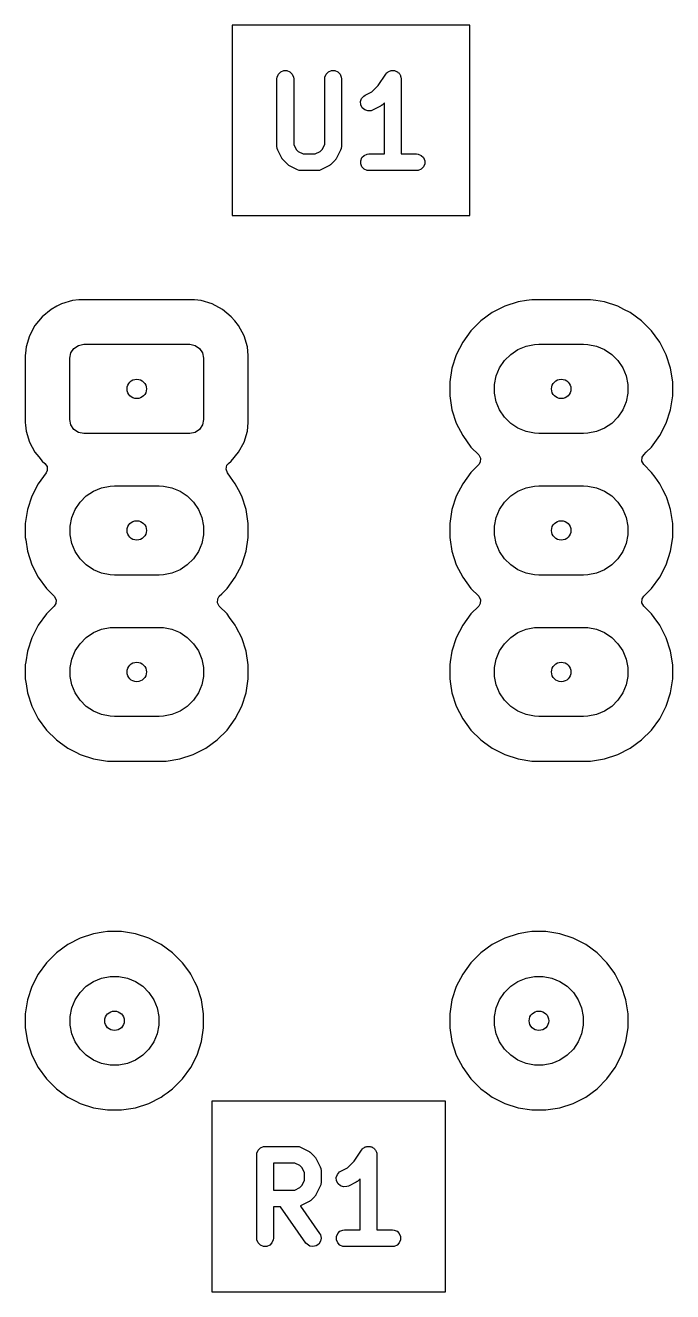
# Model space of a CAD drawing. Extents: x 20 to 124, y -124 to -20.
# Drawn here: x 44.99 to 56.62, y -104.2 to -81.47 of the extents above; entities that cross this region are included whole.
import ezdxf

# ---------------------------------------------------------------- set-up
doc = ezdxf.new("R2010")
doc.units = 0
doc.layers.add('BLACK', color=7, linetype='CONTINUOUS')
doc.layers.add('WHITE', color=7, linetype='CONTINUOUS')

msp = doc.modelspace()

# ---------------------------------------------------------------- linework, layer by layer
at = {"layer": 'BLACK', "linetype": 'CONTINUOUS'}
for p, q in [((52.974786, -81.472484), (48.704917, -81.472484)), ((48.704917, -81.472484), (48.704917, -84.888053)), ((52.974786, -84.888053), (52.974786, -81.472484)), ((49.512142, -82.430828), (49.515024, -82.401564)), ((49.512142, -83.645114), (49.512142, -82.430828)), ((49.515024, -82.401564), (49.537422, -82.347492)), ((49.537422, -82.347492), (49.578806, -82.306108)), ((49.578806, -82.306108), (49.632878, -82.28371)), ((49.632878, -82.28371), (49.691406, -82.28371)), ((49.691406, -82.28371), (49.745478, -82.306108)), ((49.745478, -82.306108), (49.786862, -82.347492)), ((49.786862, -82.347492), (49.80926, -82.401564)), ((49.80926, -82.401564), (49.812142, -82.430828)), ((49.812142, -82.430828), (49.812142, -83.609703)), ((50.369285, -82.430828), (50.372167, -82.401564)), ((50.369285, -83.609704), (50.369285, -82.430828)), ((50.372167, -82.401564), (50.394565, -82.347492)), ((50.394565, -82.347492), (50.435949, -82.306108)), ((50.435949, -82.306108), (50.490021, -82.28371)), ((50.490021, -82.28371), (50.548549, -82.28371)), ((50.548549, -82.28371), (50.602621, -82.306108)), ((50.602621, -82.306108), (50.644005, -82.347492)), ((50.644005, -82.347492), (50.666403, -82.401564)), ((50.666403, -82.401564), (50.669285, -82.430828)), ((50.669285, -82.430828), (50.669285, -83.645114)), ((51.331287, -82.549551), (51.465907, -82.347623)), ((51.465907, -82.347623), (51.465973, -82.347542)), ((51.465973, -82.347542), (51.465994, -82.347492)), ((51.465994, -82.347492), (51.466105, -82.34738)), ((51.466105, -82.34738), (51.484537, -82.324872)), ((51.484537, -82.324872), (51.496879, -82.316606)), ((51.496879, -82.316606), (51.507378, -82.306108)), ((51.507378, -82.306108), (51.520954, -82.300484)), ((51.520954, -82.300484), (51.533167, -82.292306)), ((51.533167, -82.292306), (51.547728, -82.289393)), ((51.547728, -82.289393), (51.56145, -82.28371)), ((51.56145, -82.28371), (51.576147, -82.28371)), ((51.576147, -82.28371), (51.590557, -82.280828)), ((51.590557, -82.280828), (51.605127, -82.28371)), ((51.605127, -82.28371), (51.619978, -82.28371)), ((51.619978, -82.28371), (51.633552, -82.289332)), ((51.633552, -82.289332), (51.647971, -82.292185)), ((51.647971, -82.292185), (51.660331, -82.300425)), ((51.660331, -82.300425), (51.67405, -82.306108)), ((51.67405, -82.306108), (51.684439, -82.316497)), ((51.684439, -82.316497), (51.69667, -82.324651)), ((51.69667, -82.324651), (51.704935, -82.336993)), ((51.704935, -82.336993), (51.715434, -82.347492)), ((51.715434, -82.347492), (51.721057, -82.361068)), ((51.721057, -82.361068), (51.729236, -82.373281)), ((51.729236, -82.373281), (51.732148, -82.387843)), ((51.732148, -82.387843), (51.737832, -82.401564)), ((51.737832, -82.401564), (51.740683, -82.430516)), ((51.740683, -82.430516), (51.740714, -82.43067)), ((51.740714, -82.43067), (51.740703, -82.430722)), ((51.740703, -82.430722), (51.740714, -82.430828)), ((51.740714, -82.430828), (51.740714, -83.780828)), ((51.095061, -82.725236), (51.216146, -82.664692)), ((51.216146, -82.664692), (51.331287, -82.549551)), ((51.013321, -82.840639), (51.031828, -82.785116)), ((51.01747, -82.899019), (51.013321, -82.840639)), ((51.043644, -82.951368), (51.01747, -82.899019)), ((51.031828, -82.785116), (51.070175, -82.740901)), ((51.087859, -82.989715), (51.043644, -82.951368)), ((51.070175, -82.740901), (51.095061, -82.725236)), ((51.372082, -82.922135), (51.229225, -82.993564)), ((51.384675, -82.914207), (51.372082, -82.922135)), ((51.388335, -82.912692), (51.384675, -82.914207)), ((51.392454, -82.90931), (51.388335, -82.912692)), ((51.396968, -82.90647), (51.392454, -82.90931)), ((51.399564, -82.903476), (51.396968, -82.90647)), ((51.411066, -82.894037), (51.399564, -82.903476)), ((51.440714, -82.864389), (51.411066, -82.894037)), ((51.440714, -83.780828), (51.440714, -82.864389)), ((51.143382, -83.008222), (51.087859, -82.989715)), ((51.201762, -83.004073), (51.143382, -83.008222)), ((51.229225, -82.993564), (51.201762, -83.004073)), ((49.812142, -83.609703), (49.856849, -83.699117)), ((50.324578, -83.699117), (50.369285, -83.609704)), ((49.515024, -83.674378), (49.512142, -83.645114)), ((49.517087, -83.679358), (49.515024, -83.674378)), ((49.517469, -83.684733), (49.517087, -83.679358)), ((49.527978, -83.712196), (49.517469, -83.684733)), ((49.599407, -83.855053), (49.527978, -83.712196)), ((49.607334, -83.867646), (49.599407, -83.855053)), ((49.856849, -83.699117), (49.893853, -83.736121)), ((49.893853, -83.736121), (49.983267, -83.780828)), ((49.983267, -83.780828), (50.198161, -83.780828)), ((50.198161, -83.780828), (50.287573, -83.736122)), ((50.287573, -83.736122), (50.324578, -83.699117)), ((50.582021, -83.855053), (50.574094, -83.867644)), ((50.653449, -83.712195), (50.582021, -83.855053)), ((50.663959, -83.684732), (50.653449, -83.712195)), ((50.66434, -83.679356), (50.663959, -83.684732)), ((50.666403, -83.674378), (50.66434, -83.679356)), ((50.669285, -83.645114), (50.666403, -83.674378)), ((51.015025, -83.901564), (51.037423, -83.847492)), ((51.037423, -83.847492), (51.078807, -83.806108)), ((51.078807, -83.806108), (51.132879, -83.78371)), ((51.132879, -83.78371), (51.162143, -83.780828)), ((51.162143, -83.780828), (51.440714, -83.780828)), ((51.740714, -83.780828), (52.019286, -83.780828)), ((52.019286, -83.780828), (52.04855, -83.78371)), ((52.04855, -83.78371), (52.102622, -83.806108)), ((52.102622, -83.806108), (52.144006, -83.847492)), ((52.144006, -83.847492), (52.166404, -83.901564)), ((49.60885, -83.871306), (49.607334, -83.867646)), ((49.612231, -83.875425), (49.60885, -83.871306)), ((49.615072, -83.879939), (49.612231, -83.875425)), ((49.618065, -83.882535), (49.615072, -83.879939)), ((49.627505, -83.894037), (49.618065, -83.882535)), ((49.698934, -83.965466), (49.627505, -83.894037)), ((49.710438, -83.974907), (49.698934, -83.965466)), ((49.713033, -83.977899), (49.710438, -83.974907)), ((49.717542, -83.980737), (49.713033, -83.977899)), ((49.721665, -83.984121), (49.717542, -83.980737)), ((49.725326, -83.985637), (49.721665, -83.984121)), ((49.737918, -83.993564), (49.725326, -83.985637)), ((49.880776, -84.064992), (49.737918, -83.993564)), ((49.908239, -84.075502), (49.880776, -84.064992)), ((49.913614, -84.075883), (49.908239, -84.075502)), ((49.918593, -84.077946), (49.913614, -84.075883)), ((49.947857, -84.080828), (49.918593, -84.077946)), ((50.233571, -84.080828), (49.947857, -84.080828)), ((50.262835, -84.077946), (50.233571, -84.080828)), ((50.267813, -84.075883), (50.262835, -84.077946)), ((50.273189, -84.075502), (50.267813, -84.075883)), ((50.300653, -84.064992), (50.273189, -84.075502)), ((50.44351, -83.993564), (50.300653, -84.064992)), ((50.456103, -83.985636), (50.44351, -83.993564)), ((50.459763, -83.984121), (50.456103, -83.985636)), ((50.463882, -83.980739), (50.459763, -83.984121)), ((50.468396, -83.977899), (50.463882, -83.980739)), ((50.470992, -83.974905), (50.468396, -83.977899)), ((50.482494, -83.965466), (50.470992, -83.974905)), ((50.553923, -83.894037), (50.482494, -83.965466)), ((50.563364, -83.882532), (50.553923, -83.894037)), ((50.566356, -83.879938), (50.563364, -83.882532)), ((50.569194, -83.875428), (50.566356, -83.879938)), ((50.572578, -83.871306), (50.569194, -83.875428)), ((50.574094, -83.867644), (50.572578, -83.871306)), ((51.015025, -83.960092), (51.015025, -83.901564)), ((51.037423, -84.014164), (51.015025, -83.960092)), ((51.078807, -84.055548), (51.037423, -84.014164)), ((51.132879, -84.077946), (51.078807, -84.055548)), ((51.162143, -84.080828), (51.132879, -84.077946)), ((52.019286, -84.080828), (51.162143, -84.080828)), ((52.04855, -84.077946), (52.019286, -84.080828)), ((52.102622, -84.055548), (52.04855, -84.077946)), ((52.144006, -84.014164), (52.102622, -84.055548)), ((52.166404, -83.960092), (52.144006, -84.014164)), ((52.166404, -83.901564), (52.166404, -83.960092)), ((48.704917, -84.888053), (52.974786, -84.888053)), ((45.458547, -86.569817), (45.298589, -86.701089)), ((45.458548, -86.569816), (45.458547, -86.569817)), ((45.45855, -86.569815), (45.458548, -86.569816)), ((45.562487, -86.514259), (45.45855, -86.569815)), ((45.641043, -86.472269), (45.562487, -86.514259)), ((45.839067, -86.412199), (45.641043, -86.472269)), ((45.955298, -86.400751), (45.839067, -86.412199)), ((45.993392, -86.397), (45.955298, -86.400751)), ((47.996608, -86.397), (45.993392, -86.397)), ((48.031805, -86.400466), (47.996608, -86.397)), ((48.150934, -86.412199), (48.031805, -86.400466)), ((48.150934, -86.4122), (48.150932, -86.412199)), ((48.150932, -86.412199), (48.150934, -86.412199)), ((48.348954, -86.472268), (48.150934, -86.4122)), ((48.53145, -86.569815), (48.348954, -86.472268)), ((48.531453, -86.569817), (48.53145, -86.569815)), ((48.69141, -86.701089), (48.531452, -86.569817)), ((48.531452, -86.569817), (48.531453, -86.569817)), ((53.600616, -86.51426), (53.376151, -86.628632)), ((53.840214, -86.43641), (53.600616, -86.51426)), ((53.993076, -86.412199), (53.840214, -86.43641)), ((54.089038, -86.397), (53.993076, -86.412199)), ((55.140962, -86.397), (54.089038, -86.397)), ((55.23693, -86.4122), (55.140962, -86.397)), ((55.389785, -86.43641), (55.23693, -86.4122)), ((55.629383, -86.51426), (55.389785, -86.43641)), ((55.738418, -86.569817), (55.629383, -86.51426)), ((55.853845, -86.62863), (55.738418, -86.569817)), ((45.298589, -86.701089), (45.167317, -86.861047)), ((48.753462, -86.776701), (48.69141, -86.701089)), ((48.822685, -86.86105), (48.753462, -86.776701)), ((53.172345, -86.776705), (52.994205, -86.954845)), ((53.17235, -86.776701), (53.172345, -86.776705)), ((53.376151, -86.628632), (53.17235, -86.776701)), ((55.853847, -86.628631), (55.853845, -86.62863)), ((55.853848, -86.628632), (55.853847, -86.628631)), ((56.057649, -86.776701), (55.853848, -86.628632)), ((56.057654, -86.776705), (56.057649, -86.776701)), ((56.235794, -86.954845), (56.057654, -86.776705)), ((45.167317, -86.861047), (45.069769, -87.043543)), ((48.920232, -87.043546), (48.822685, -86.86105)), ((52.994201, -86.95485), (52.846132, -87.158651)), ((52.994205, -86.954845), (52.994201, -86.95485)), ((56.235798, -86.95485), (56.235794, -86.954845)), ((56.300239, -87.043546), (56.235798, -86.95485)), ((45.009699, -87.241567), (44.998251, -87.357798)), ((45.069769, -87.043543), (45.009699, -87.241567)), ((45.868223, -87.270723), (45.949329, -87.21653)), ((45.949329, -87.21653), (46.045, -87.1975)), ((46.045, -87.1975), (47.945, -87.1975)), ((47.945, -87.1975), (48.040671, -87.21653)), ((48.040671, -87.21653), (48.121777, -87.270723)), ((48.9803, -87.241566), (48.920232, -87.043546)), ((48.9955, -87.395892), (48.9803, -87.241566)), ((52.846132, -87.158651), (52.73176, -87.383116)), ((53.837883, -87.291963), (53.982772, -87.231948)), ((53.982772, -87.231948), (54.136586, -87.201352)), ((54.136586, -87.201352), (54.215, -87.1975)), ((54.215, -87.1975), (55.015, -87.1975)), ((55.015, -87.1975), (55.093414, -87.201352)), ((55.093414, -87.201352), (55.247228, -87.231948)), ((55.247228, -87.231948), (55.392117, -87.291963)), ((56.38387, -87.158655), (56.300239, -87.043546)), ((56.456747, -87.301684), (56.38387, -87.158655)), ((44.998251, -87.357798), (44.9945, -87.395892)), ((44.9945, -87.395892), (44.9945, -88.599108)), ((45.795, -87.4475), (45.81403, -87.351829)), ((45.795, -88.5475), (45.795, -87.4475)), ((45.81403, -87.351829), (45.868223, -87.270723)), ((48.121777, -87.270723), (48.17597, -87.351829)), ((48.17597, -87.351829), (48.195, -87.4475)), ((48.195, -87.4475), (48.195, -88.5475)), ((48.9955, -87.871538), (48.9955, -87.395892)), ((52.73176, -87.383116), (52.65391, -87.622714)), ((53.509463, -87.620383), (53.596592, -87.489985)), ((53.596592, -87.489985), (53.707485, -87.379092)), ((53.707485, -87.379092), (53.837883, -87.291963)), ((55.392117, -87.291963), (55.522515, -87.379092)), ((55.522515, -87.379092), (55.633408, -87.489985)), ((55.633408, -87.489985), (55.720537, -87.620383)), ((56.498239, -87.383116), (56.456747, -87.301684)), ((56.498239, -87.383118), (56.498239, -87.383116)), ((56.498241, -87.383121), (56.498239, -87.383118)), ((56.57609, -87.622715), (56.498241, -87.383121)), ((52.65391, -87.622714), (52.6145, -87.871538)), ((53.449448, -87.765272), (53.509463, -87.620383)), ((55.720537, -87.620383), (55.780552, -87.765272)), ((56.6155, -87.871538), (56.57609, -87.622715)), ((48.9955, -88.599108), (48.9955, -87.871538)), ((52.6145, -87.871538), (52.6145, -88.123461)), ((53.418852, -87.919086), (53.449448, -87.765272)), ((53.418852, -88.075914), (53.418852, -87.919086)), ((55.780552, -87.765272), (55.811148, -87.919086)), ((55.811148, -87.919086), (55.811148, -88.075914)), ((56.6155, -87.996328), (56.6155, -87.871538)), ((52.6145, -88.123461), (52.65391, -88.372285)), ((53.449448, -88.229728), (53.418852, -88.075914)), ((55.811148, -88.075914), (55.780552, -88.229728)), ((56.57609, -88.372285), (56.6155, -88.123462)), ((56.6155, -88.123462), (56.6155, -87.996328)), ((52.65391, -88.372285), (52.73176, -88.611883)), ((53.509463, -88.374617), (53.449448, -88.229728)), ((53.596592, -88.505015), (53.509463, -88.374617)), ((55.720537, -88.374617), (55.633408, -88.505015)), ((55.780552, -88.229728), (55.720537, -88.374617)), ((56.498241, -88.611879), (56.57609, -88.372285)), ((44.9945, -88.599108), (44.999502, -88.649898)), ((45.81403, -88.643171), (45.795, -88.5475)), ((48.195, -88.5475), (48.17597, -88.643171)), ((48.9803, -88.753434), (48.9955, -88.599108)), ((52.73176, -88.611883), (52.846132, -88.836348)), ((53.707485, -88.615908), (53.596592, -88.505015)), ((53.837883, -88.703037), (53.707485, -88.615908)), ((55.522515, -88.615908), (55.392117, -88.703037)), ((55.633408, -88.505015), (55.522515, -88.615908)), ((56.38387, -88.836345), (56.498241, -88.611879)), ((44.999502, -88.649898), (45.009699, -88.753432)), ((45.009699, -88.753432), (45.0097, -88.753434)), ((45.0097, -88.753434), (45.069768, -88.951454)), ((45.868223, -88.724277), (45.81403, -88.643171)), ((45.949329, -88.77847), (45.868223, -88.724277)), ((46.045, -88.7975), (45.949329, -88.77847)), ((47.945, -88.7975), (46.045, -88.7975)), ((48.040671, -88.77847), (47.945, -88.7975)), ((48.121777, -88.724277), (48.040671, -88.77847)), ((48.17597, -88.643171), (48.121777, -88.724277)), ((48.920232, -88.951454), (48.9803, -88.753434)), ((52.846132, -88.836348), (52.994201, -89.040149)), ((53.982772, -88.763052), (53.837883, -88.703037)), ((54.136586, -88.793648), (53.982772, -88.763052)), ((54.215, -88.7975), (54.136586, -88.793648)), ((55.015, -88.7975), (54.215, -88.7975)), ((55.093414, -88.793648), (55.015, -88.7975)), ((55.247228, -88.763052), (55.093414, -88.793648)), ((55.392117, -88.703037), (55.247228, -88.763052)), ((56.235793, -89.040156), (56.38387, -88.836345)), ((45.069768, -88.951454), (45.167315, -89.13395)), ((48.822685, -89.13395), (48.920232, -88.951454)), ((52.994201, -89.040149), (52.994205, -89.040154)), ((52.994205, -89.040154), (53.13387, -89.179819)), ((56.141999, -89.13395), (56.235793, -89.040156)), ((45.167315, -89.13395), (45.236533, -89.218293)), ((45.236533, -89.218293), (45.29859, -89.29391)), ((45.29859, -89.29391), (45.347049, -89.33368)), ((48.642948, -89.333681), (48.69141, -89.29391)), ((48.69141, -89.29391), (48.822685, -89.13395)), ((53.13387, -89.179819), (53.167355, -89.241142)), ((53.162371, -89.310834), (53.13387, -89.355181)), ((53.167355, -89.241142), (53.162371, -89.310834)), ((56.062645, -89.293858), (56.067629, -89.224166)), ((56.09613, -89.355181), (56.062645, -89.293858)), ((56.067629, -89.224166), (56.09613, -89.179819)), ((56.09613, -89.179819), (56.141999, -89.13395)), ((45.368703, -89.502418), (45.226129, -89.698655)), ((45.347049, -89.33368), (45.386383, -89.391426)), ((45.388254, -89.46127), (45.368703, -89.502418)), ((45.386383, -89.391426), (45.388254, -89.46127)), ((48.597816, -89.436612), (48.613641, -89.368558)), ((48.621296, -89.502418), (48.597816, -89.436612)), ((48.613641, -89.368558), (48.642948, -89.333681)), ((48.680239, -89.583546), (48.621296, -89.502418)), ((52.994201, -89.49485), (52.846132, -89.698651)), ((52.994205, -89.494845), (52.994201, -89.49485)), ((53.13387, -89.355181), (52.994205, -89.494845)), ((56.235794, -89.494845), (56.09613, -89.355181)), ((56.235798, -89.49485), (56.235794, -89.494845)), ((56.300239, -89.583546), (56.235798, -89.49485)), ((45.226129, -89.698655), (45.11176, -89.923116)), ((46.362772, -89.771948), (46.516586, -89.741352)), ((46.516586, -89.741352), (46.595, -89.7375)), ((46.595, -89.7375), (47.395, -89.7375)), ((47.395, -89.7375), (47.473414, -89.741352)), ((47.473414, -89.741352), (47.627228, -89.771948)), ((48.76387, -89.698655), (48.680239, -89.583546)), ((48.819544, -89.807921), (48.76387, -89.698655)), ((52.846132, -89.698651), (52.73176, -89.923116)), ((53.982772, -89.771948), (54.136586, -89.741352)), ((54.136586, -89.741352), (54.215, -89.7375)), ((54.215, -89.7375), (55.015, -89.7375)), ((55.015, -89.7375), (55.093414, -89.741352)), ((55.093414, -89.741352), (55.247228, -89.771948)), ((56.38387, -89.698655), (56.300239, -89.583546)), ((56.439544, -89.807921), (56.38387, -89.698655)), ((45.11176, -89.923116), (45.03391, -90.162714)), ((45.976592, -90.029985), (46.087485, -89.919092)), ((46.087485, -89.919092), (46.217883, -89.831963)), ((46.217883, -89.831963), (46.362772, -89.771948)), ((47.627228, -89.771948), (47.772117, -89.831963)), ((47.772117, -89.831963), (47.902515, -89.919092)), ((47.902515, -89.919092), (48.013408, -90.029985)), ((48.878239, -89.923116), (48.819544, -89.807921)), ((48.878239, -89.923118), (48.878239, -89.923116)), ((48.878241, -89.923121), (48.878239, -89.923118)), ((48.95609, -90.162715), (48.878241, -89.923121)), ((52.73176, -89.923116), (52.65391, -90.162714)), ((53.596592, -90.029985), (53.707485, -89.919092)), ((53.707485, -89.919092), (53.837883, -89.831963)), ((53.837883, -89.831963), (53.982772, -89.771948)), ((55.247228, -89.771948), (55.392117, -89.831963)), ((55.392117, -89.831963), (55.522515, -89.919092)), ((55.522515, -89.919092), (55.633408, -90.029985)), ((56.498239, -89.923116), (56.439544, -89.807921)), ((56.498239, -89.923118), (56.498239, -89.923116)), ((56.498241, -89.923121), (56.498239, -89.923118)), ((56.50239, -89.935892), (56.498241, -89.923121)), ((56.508513, -89.954737), (56.50239, -89.935892)), ((56.513852, -89.971166), (56.508513, -89.954737)), ((56.576089, -90.16271), (56.513852, -89.971166)), ((45.03391, -90.162715), (44.9945, -90.411538)), ((45.03391, -90.162714), (45.03391, -90.162715)), ((45.829448, -90.305272), (45.889463, -90.160383)), ((45.889463, -90.160383), (45.976592, -90.029985)), ((48.013408, -90.029985), (48.100537, -90.160383)), ((48.100537, -90.160383), (48.160552, -90.305272)), ((48.9955, -90.411538), (48.95609, -90.162715)), ((52.65391, -90.162715), (52.6145, -90.411538)), ((52.65391, -90.162714), (52.65391, -90.162715)), ((53.449448, -90.305272), (53.509463, -90.160383)), ((53.509463, -90.160383), (53.596592, -90.029985)), ((55.633408, -90.029985), (55.720537, -90.160383)), ((55.720537, -90.160383), (55.780552, -90.305272)), ((56.576089, -90.162711), (56.576089, -90.16271)), ((56.57609, -90.162715), (56.576089, -90.162711)), ((56.6155, -90.411538), (56.57609, -90.162715)), ((44.9945, -90.411538), (44.9945, -90.663462)), ((45.798852, -90.459086), (45.829448, -90.305272)), ((48.160552, -90.305272), (48.191148, -90.459086)), ((48.9955, -90.663462), (48.9955, -90.411538)), ((52.6145, -90.411538), (52.6145, -90.663462)), ((53.418852, -90.459086), (53.449448, -90.305272)), ((55.780552, -90.305272), (55.811148, -90.459086)), ((56.6155, -90.663462), (56.6155, -90.411538)), ((44.9945, -90.663462), (45.000909, -90.703928)), ((45.798852, -90.615914), (45.798852, -90.459086)), ((45.829448, -90.769728), (45.798852, -90.615914)), ((48.191148, -90.615914), (48.160552, -90.769728)), ((48.191148, -90.459086), (48.191148, -90.615914)), ((48.95609, -90.912285), (48.9955, -90.663462)), ((52.6145, -90.663462), (52.620909, -90.703928)), ((53.418852, -90.615914), (53.418852, -90.459086)), ((53.449448, -90.769728), (53.418852, -90.615914)), ((55.811148, -90.615914), (55.780552, -90.769728)), ((55.811148, -90.459086), (55.811148, -90.615914)), ((56.57609, -90.912285), (56.6155, -90.663462)), ((45.000909, -90.703928), (45.03391, -90.912285)), ((45.889463, -90.914617), (45.829448, -90.769728)), ((48.160552, -90.769728), (48.100537, -90.914617)), ((52.620909, -90.703928), (52.65391, -90.912285)), ((53.509463, -90.914617), (53.449448, -90.769728)), ((55.780552, -90.769728), (55.720537, -90.914617)), ((45.03391, -90.912285), (45.11176, -91.151883)), ((45.976592, -91.045015), (45.889463, -90.914617)), ((46.087485, -91.155908), (45.976592, -91.045015)), ((48.013408, -91.045015), (47.902515, -91.155908)), ((48.100537, -90.914617), (48.013408, -91.045015)), ((48.878241, -91.151879), (48.95609, -90.912285)), ((52.65391, -90.912285), (52.73176, -91.151883)), ((53.596592, -91.045015), (53.509463, -90.914617)), ((53.707485, -91.155908), (53.596592, -91.045015)), ((55.633408, -91.045015), (55.522515, -91.155908)), ((55.720537, -90.914617), (55.633408, -91.045015)), ((56.498241, -91.151879), (56.57609, -90.912285)), ((45.11176, -91.151883), (45.226132, -91.376348)), ((46.217883, -91.243037), (46.087485, -91.155908)), ((46.362772, -91.303052), (46.217883, -91.243037)), ((46.516586, -91.333648), (46.362772, -91.303052)), ((46.595, -91.3375), (46.516586, -91.333648)), ((47.395, -91.3375), (46.595, -91.3375)), ((47.473414, -91.333648), (47.395, -91.3375)), ((47.627228, -91.303052), (47.473414, -91.333648)), ((47.772117, -91.243037), (47.627228, -91.303052)), ((47.902515, -91.155908), (47.772117, -91.243037)), ((48.76387, -91.376345), (48.878241, -91.151879)), ((52.73176, -91.151883), (52.846132, -91.376348)), ((53.837883, -91.243037), (53.707485, -91.155908)), ((53.982772, -91.303052), (53.837883, -91.243037)), ((54.136586, -91.333648), (53.982772, -91.303052)), ((54.215, -91.3375), (54.136586, -91.333648)), ((55.015, -91.3375), (54.215, -91.3375)), ((55.093414, -91.333648), (55.015, -91.3375)), ((55.247228, -91.303052), (55.093414, -91.333648)), ((55.392117, -91.243037), (55.247228, -91.303052)), ((55.522515, -91.155908), (55.392117, -91.243037)), ((56.38387, -91.376345), (56.498241, -91.151879)), ((45.226132, -91.376348), (45.374201, -91.580149)), ((45.374201, -91.580149), (45.374205, -91.580154)), ((45.374205, -91.580154), (45.51387, -91.719819)), ((48.521999, -91.67395), (48.615793, -91.580156)), ((48.615793, -91.580156), (48.76387, -91.376345)), ((52.846132, -91.376348), (52.994201, -91.580149)), ((52.994201, -91.580149), (52.994205, -91.580154)), ((52.994205, -91.580154), (53.13387, -91.719819)), ((56.141999, -91.67395), (56.235793, -91.580156)), ((56.235793, -91.580156), (56.38387, -91.376345)), ((45.51387, -91.719819), (45.547355, -91.781142)), ((45.547355, -91.781142), (45.542371, -91.850834)), ((48.442645, -91.833858), (48.447629, -91.764166)), ((48.447629, -91.764166), (48.47613, -91.719819)), ((48.47613, -91.719819), (48.521999, -91.67395)), ((53.13387, -91.719819), (53.167355, -91.781142)), ((53.167355, -91.781142), (53.162371, -91.850834)), ((56.062645, -91.833858), (56.067629, -91.764166)), ((56.067629, -91.764166), (56.09613, -91.719819)), ((56.09613, -91.719819), (56.141999, -91.67395)), ((45.374201, -92.03485), (45.226132, -92.238651)), ((45.374205, -92.034845), (45.374201, -92.03485)), ((45.51387, -91.895181), (45.374205, -92.034845)), ((45.542371, -91.850834), (45.51387, -91.895181)), ((48.47613, -91.895181), (48.442645, -91.833858)), ((48.615794, -92.034845), (48.47613, -91.895181)), ((48.615798, -92.03485), (48.615794, -92.034845)), ((48.662107, -92.09859), (48.615798, -92.03485)), ((52.994201, -92.03485), (52.846132, -92.238651)), ((52.994205, -92.034845), (52.994201, -92.03485)), ((53.13387, -91.895181), (52.994205, -92.034845)), ((53.162371, -91.850834), (53.13387, -91.895181)), ((56.09613, -91.895181), (56.062645, -91.833858)), ((56.235794, -92.034845), (56.09613, -91.895181)), ((56.235798, -92.03485), (56.235794, -92.034845)), ((56.282107, -92.09859), (56.235798, -92.03485)), ((45.226132, -92.238651), (45.11176, -92.463116)), ((48.76387, -92.238655), (48.662107, -92.09859)), ((48.780387, -92.271072), (48.76387, -92.238655)), ((52.846132, -92.238651), (52.73176, -92.463116)), ((56.38387, -92.238655), (56.282107, -92.09859)), ((56.400387, -92.271072), (56.38387, -92.238655)), ((45.11176, -92.463116), (45.03391, -92.702714)), ((45.976592, -92.569985), (46.087485, -92.459092)), ((46.087485, -92.459092), (46.217883, -92.371963)), ((46.217883, -92.371963), (46.362772, -92.311948)), ((46.362772, -92.311948), (46.516586, -92.281352)), ((46.516586, -92.281352), (46.595, -92.2775)), ((46.595, -92.2775), (47.395, -92.2775)), ((47.395, -92.2775), (47.473414, -92.281352)), ((47.473414, -92.281352), (47.627228, -92.311948)), ((47.627228, -92.311948), (47.772117, -92.371963)), ((47.772117, -92.371963), (47.902515, -92.459092)), ((47.902515, -92.459092), (48.013408, -92.569985)), ((48.878239, -92.463116), (48.780387, -92.271072)), ((48.878239, -92.463118), (48.878239, -92.463116)), ((48.878241, -92.463121), (48.878239, -92.463118)), ((48.95609, -92.702715), (48.878241, -92.463121)), ((52.73176, -92.463116), (52.65391, -92.702714)), ((53.596592, -92.569985), (53.707485, -92.459092)), ((53.707485, -92.459092), (53.837883, -92.371963)), ((53.837883, -92.371963), (53.982772, -92.311948)), ((53.982772, -92.311948), (54.136586, -92.281352)), ((54.136586, -92.281352), (54.215, -92.2775)), ((54.215, -92.2775), (55.015, -92.2775)), ((55.015, -92.2775), (55.093414, -92.281352)), ((55.093414, -92.281352), (55.247228, -92.311948)), ((55.247228, -92.311948), (55.392117, -92.371963)), ((55.392117, -92.371963), (55.522515, -92.459092)), ((55.522515, -92.459092), (55.633408, -92.569985)), ((56.498239, -92.463116), (56.400387, -92.271072)), ((56.498239, -92.463118), (56.498239, -92.463116)), ((56.498241, -92.463121), (56.498239, -92.463118)), ((56.57609, -92.702715), (56.498241, -92.463121)), ((45.03391, -92.702714), (45.003229, -92.896428)), ((45.829448, -92.845272), (45.889463, -92.700383)), ((45.889463, -92.700383), (45.976592, -92.569985)), ((48.013408, -92.569985), (48.100537, -92.700383)), ((48.100537, -92.700383), (48.160552, -92.845272)), ((48.9955, -92.951538), (48.95609, -92.702715)), ((52.65391, -92.702714), (52.623229, -92.896428)), ((53.449448, -92.845272), (53.509463, -92.700383)), ((53.509463, -92.700383), (53.596592, -92.569985)), ((55.633408, -92.569985), (55.720537, -92.700383)), ((55.720537, -92.700383), (55.780552, -92.845272)), ((56.6155, -92.951538), (56.57609, -92.702715)), ((45.003229, -92.896428), (44.9945, -92.951538)), ((44.9945, -92.951538), (44.9945, -93.203462)), ((45.798852, -92.999086), (45.829448, -92.845272)), ((48.160552, -92.845272), (48.191148, -92.999086)), ((48.9955, -93.203462), (48.9955, -92.951538)), ((52.623229, -92.896428), (52.6145, -92.951538)), ((52.6145, -92.951538), (52.6145, -93.203462)), ((53.418852, -92.999086), (53.449448, -92.845272)), ((55.780552, -92.845272), (55.811148, -92.999086)), ((56.6155, -93.203462), (56.6155, -92.951538)), ((45.798852, -93.155914), (45.798852, -92.999086)), ((45.829448, -93.309728), (45.798852, -93.155914)), ((48.191148, -93.155914), (48.160552, -93.309728)), ((48.191148, -92.999086), (48.191148, -93.155914)), ((53.418852, -93.155914), (53.418852, -92.999086)), ((53.449448, -93.309728), (53.418852, -93.155914)), ((55.811148, -93.155914), (55.780552, -93.309728)), ((55.811148, -92.999086), (55.811148, -93.155914)), ((44.9945, -93.203462), (45.00789, -93.288)), ((45.00789, -93.288), (45.03391, -93.452285)), ((45.889463, -93.454617), (45.829448, -93.309728)), ((48.160552, -93.309728), (48.100537, -93.454617)), ((48.95609, -93.452285), (48.9955, -93.203462)), ((52.6145, -93.203462), (52.62789, -93.288)), ((52.62789, -93.288), (52.65391, -93.452285)), ((53.509463, -93.454617), (53.449448, -93.309728)), ((55.780552, -93.309728), (55.720537, -93.454617)), ((56.57609, -93.452285), (56.6155, -93.203462)), ((45.03391, -93.452285), (45.11176, -93.691883)), ((45.976592, -93.585015), (45.889463, -93.454617)), ((46.087485, -93.695908), (45.976592, -93.585015)), ((48.013408, -93.585015), (47.902515, -93.695908)), ((48.100537, -93.454617), (48.013408, -93.585015)), ((48.878241, -93.691879), (48.95609, -93.452285)), ((52.65391, -93.452285), (52.73176, -93.691883)), ((53.596592, -93.585015), (53.509463, -93.454617)), ((53.707485, -93.695908), (53.596592, -93.585015)), ((55.633408, -93.585015), (55.522515, -93.695908)), ((55.720537, -93.454617), (55.633408, -93.585015)), ((56.498241, -93.691879), (56.57609, -93.452285)), ((45.11176, -93.691883), (45.226132, -93.916348)), ((46.217883, -93.783037), (46.087485, -93.695908)), ((46.362772, -93.843052), (46.217883, -93.783037)), ((46.516586, -93.873648), (46.362772, -93.843052)), ((47.627228, -93.843052), (47.473414, -93.873648)), ((47.772117, -93.783037), (47.627228, -93.843052)), ((47.902515, -93.695908), (47.772117, -93.783037)), ((48.76387, -93.916345), (48.878241, -93.691879)), ((52.73176, -93.691883), (52.846132, -93.916348)), ((53.837883, -93.783037), (53.707485, -93.695908)), ((53.982772, -93.843052), (53.837883, -93.783037)), ((54.136586, -93.873648), (53.982772, -93.843052)), ((55.247228, -93.843052), (55.093414, -93.873648)), ((55.392117, -93.783037), (55.247228, -93.843052)), ((55.522515, -93.695908), (55.392117, -93.783037)), ((56.38387, -93.916345), (56.498241, -93.691879)), ((45.226132, -93.916348), (45.374201, -94.120149)), ((46.595, -93.8775), (46.516586, -93.873648)), ((47.395, -93.8775), (46.595, -93.8775)), ((47.473414, -93.873648), (47.395, -93.8775)), ((48.615793, -94.120156), (48.76387, -93.916345)), ((52.846132, -93.916348), (52.994201, -94.120149)), ((54.215, -93.8775), (54.136586, -93.873648)), ((55.015, -93.8775), (54.215, -93.8775)), ((55.093414, -93.873648), (55.015, -93.8775)), ((56.235793, -94.120156), (56.38387, -93.916345)), ((45.374201, -94.120149), (45.374205, -94.120154)), ((45.374205, -94.120154), (45.552345, -94.298294)), ((45.552345, -94.298294), (45.55235, -94.298298)), ((45.55235, -94.298298), (45.600944, -94.333603)), ((48.233845, -94.44637), (48.437656, -94.298293)), ((48.437656, -94.298293), (48.615793, -94.120156)), ((52.994201, -94.120149), (52.994205, -94.120154)), ((52.994205, -94.120154), (53.172345, -94.298294)), ((53.172345, -94.298294), (53.17235, -94.298298)), ((53.17235, -94.298298), (53.220944, -94.333603)), ((55.853845, -94.44637), (56.057656, -94.298293)), ((56.057656, -94.298293), (56.235793, -94.120156)), ((45.600944, -94.333603), (45.756155, -94.44637)), ((45.756155, -94.44637), (45.899184, -94.519247)), ((45.899184, -94.519247), (45.980616, -94.560739)), ((48.009379, -94.560741), (48.233845, -94.44637)), ((53.220944, -94.333603), (53.376155, -94.44637)), ((53.376155, -94.44637), (53.519184, -94.519247)), ((53.519184, -94.519247), (53.600616, -94.560739)), ((55.629379, -94.560741), (55.853845, -94.44637)), ((45.980616, -94.560739), (45.980618, -94.560739)), ((45.980618, -94.560739), (45.980621, -94.560741)), ((45.980621, -94.560741), (46.220215, -94.63859)), ((46.220215, -94.63859), (46.469038, -94.678)), ((46.469038, -94.678), (46.469039, -94.678)), ((46.469039, -94.678), (47.520961, -94.678)), ((47.520961, -94.678), (47.520962, -94.678)), ((47.520962, -94.678), (47.769785, -94.63859)), ((47.769785, -94.63859), (48.009379, -94.560741)), ((53.600616, -94.560739), (53.600618, -94.560739)), ((53.600618, -94.560739), (53.600621, -94.560741)), ((53.600621, -94.560741), (53.840215, -94.63859)), ((53.840215, -94.63859), (54.089038, -94.678)), ((54.089038, -94.678), (54.089039, -94.678)), ((54.089039, -94.678), (55.140961, -94.678)), ((55.140961, -94.678), (55.140962, -94.678)), ((55.140962, -94.678), (55.389785, -94.63859)), ((55.389785, -94.63859), (55.629379, -94.560741)), ((45.980616, -97.85426), (45.756151, -97.968632)), ((46.220214, -97.77641), (45.980616, -97.85426)), ((46.392295, -97.749155), (46.220214, -97.77641)), ((46.469038, -97.737), (46.392295, -97.749155)), ((46.720962, -97.737), (46.469038, -97.737)), ((46.969785, -97.77641), (46.720962, -97.737)), ((47.209383, -97.85426), (46.969785, -97.77641)), ((47.363747, -97.932913), (47.209383, -97.85426)), ((47.433845, -97.96863), (47.363747, -97.932913)), ((53.600616, -97.85426), (53.376151, -97.968632)), ((53.840214, -97.77641), (53.600616, -97.85426)), ((54.012295, -97.749155), (53.840214, -97.77641)), ((54.089038, -97.737), (54.012295, -97.749155)), ((54.340962, -97.737), (54.089038, -97.737)), ((54.589785, -97.77641), (54.340962, -97.737)), ((54.829383, -97.85426), (54.589785, -97.77641)), ((54.983747, -97.932913), (54.829383, -97.85426)), ((55.053845, -97.96863), (54.983747, -97.932913)), ((45.552345, -98.116705), (45.374205, -98.294845)), ((45.55235, -98.116701), (45.552345, -98.116705)), ((45.756151, -97.968632), (45.55235, -98.116701)), ((47.433847, -97.968631), (47.433845, -97.96863)), ((47.433848, -97.968632), (47.433847, -97.968631)), ((47.637649, -98.116701), (47.433848, -97.968632)), ((47.637654, -98.116705), (47.637649, -98.116701)), ((47.815794, -98.294845), (47.637654, -98.116705)), ((53.172345, -98.116705), (52.994205, -98.294845)), ((53.17235, -98.116701), (53.172345, -98.116705)), ((53.376151, -97.968632), (53.17235, -98.116701)), ((55.053847, -97.968631), (55.053845, -97.96863)), ((55.053848, -97.968632), (55.053847, -97.968631)), ((55.257649, -98.116701), (55.053848, -97.968632)), ((55.257654, -98.116705), (55.257649, -98.116701)), ((55.435794, -98.294845), (55.257654, -98.116705)), ((45.374201, -98.29485), (45.226132, -98.498651)), ((45.374205, -98.294845), (45.374201, -98.29485)), ((47.815798, -98.29485), (47.815794, -98.294845)), ((47.944952, -98.472617), (47.815798, -98.29485)), ((52.994201, -98.29485), (52.846132, -98.498651)), ((52.994205, -98.294845), (52.994201, -98.29485)), ((55.435798, -98.29485), (55.435794, -98.294845)), ((55.564952, -98.472617), (55.435798, -98.29485)), ((45.226132, -98.498651), (45.11176, -98.723116)), ((46.087485, -98.719092), (46.217883, -98.631963)), ((46.217883, -98.631963), (46.362772, -98.571948)), ((46.362772, -98.571948), (46.516586, -98.541352)), ((46.516586, -98.541352), (46.673414, -98.541352)), ((46.673414, -98.541352), (46.827228, -98.571948)), ((46.827228, -98.571948), (46.972117, -98.631963)), ((46.972117, -98.631963), (47.102515, -98.719092)), ((47.96387, -98.498655), (47.944952, -98.472617)), ((48.036747, -98.641684), (47.96387, -98.498655)), ((52.846132, -98.498651), (52.73176, -98.723116)), ((53.707485, -98.719092), (53.837883, -98.631963)), ((53.837883, -98.631963), (53.982772, -98.571948)), ((53.982772, -98.571948), (54.136586, -98.541352)), ((54.136586, -98.541352), (54.293414, -98.541352)), ((54.293414, -98.541352), (54.447228, -98.571948)), ((54.447228, -98.571948), (54.592117, -98.631963)), ((54.592117, -98.631963), (54.722515, -98.719092)), ((55.58387, -98.498655), (55.564952, -98.472617)), ((55.656747, -98.641684), (55.58387, -98.498655)), ((45.11176, -98.723116), (45.03391, -98.962714)), ((45.889463, -98.960383), (45.976592, -98.829985)), ((45.976592, -98.829985), (46.087485, -98.719092)), ((47.102515, -98.719092), (47.213408, -98.829985)), ((47.213408, -98.829985), (47.300537, -98.960383)), ((48.078239, -98.723116), (48.036747, -98.641684)), ((48.078239, -98.723118), (48.078239, -98.723116)), ((48.078241, -98.723121), (48.078239, -98.723118)), ((48.15609, -98.962715), (48.078241, -98.723121)), ((52.73176, -98.723116), (52.65391, -98.962714)), ((53.509463, -98.960383), (53.596592, -98.829985)), ((53.596592, -98.829985), (53.707485, -98.719092)), ((54.722515, -98.719092), (54.833408, -98.829985)), ((54.833408, -98.829985), (54.920537, -98.960383)), ((55.698239, -98.723116), (55.656747, -98.641684)), ((55.698239, -98.723118), (55.698239, -98.723116)), ((55.698241, -98.723121), (55.698239, -98.723118)), ((55.77609, -98.962715), (55.698241, -98.723121)), ((45.03391, -98.962714), (44.9945, -99.211538)), ((45.829448, -99.105272), (45.889463, -98.960383)), ((47.300537, -98.960383), (47.360552, -99.105272)), ((48.1955, -99.211538), (48.15609, -98.962715)), ((52.65391, -98.962714), (52.6145, -99.211538)), ((53.449448, -99.105272), (53.509463, -98.960383)), ((54.920537, -98.960383), (54.980552, -99.105272)), ((55.8155, -99.211538), (55.77609, -98.962715)), ((44.9945, -99.211538), (44.9945, -99.463461)), ((45.798852, -99.259086), (45.829448, -99.105272)), ((45.798852, -99.415914), (45.798852, -99.259086)), ((47.360552, -99.105272), (47.391148, -99.259086)), ((47.391148, -99.259086), (47.391148, -99.415914)), ((48.1955, -99.463462), (48.1955, -99.211538)), ((52.6145, -99.211538), (52.6145, -99.463461)), ((53.418852, -99.259086), (53.449448, -99.105272)), ((53.418852, -99.415914), (53.418852, -99.259086)), ((54.980552, -99.105272), (55.011148, -99.259086)), ((55.011148, -99.259086), (55.011148, -99.415914)), ((55.8155, -99.463462), (55.8155, -99.211538)), ((44.9945, -99.463461), (45.03391, -99.712285)), ((45.829448, -99.569728), (45.798852, -99.415914)), ((47.391148, -99.415914), (47.360552, -99.569728)), ((48.15609, -99.712285), (48.1955, -99.463462)), ((52.6145, -99.463461), (52.65391, -99.712285)), ((53.449448, -99.569728), (53.418852, -99.415914)), ((55.011148, -99.415914), (54.980552, -99.569728)), ((55.77609, -99.712285), (55.8155, -99.463462)), ((45.03391, -99.712285), (45.11176, -99.951883)), ((45.889463, -99.714617), (45.829448, -99.569728)), ((45.976592, -99.845015), (45.889463, -99.714617)), ((47.300537, -99.714617), (47.213408, -99.845015)), ((47.360552, -99.569728), (47.300537, -99.714617)), ((48.078241, -99.951879), (48.15609, -99.712285)), ((52.65391, -99.712285), (52.73176, -99.951883)), ((53.509463, -99.714617), (53.449448, -99.569728)), ((53.596592, -99.845015), (53.509463, -99.714617)), ((54.920537, -99.714617), (54.833408, -99.845015)), ((54.980552, -99.569728), (54.920537, -99.714617)), ((55.698241, -99.951879), (55.77609, -99.712285)), ((45.11176, -99.951883), (45.226132, -100.176348)), ((46.087485, -99.955908), (45.976592, -99.845015)), ((46.217883, -100.043037), (46.087485, -99.955908)), ((47.102515, -99.955908), (46.972117, -100.043037)), ((47.213408, -99.845015), (47.102515, -99.955908)), ((47.96387, -100.176345), (48.078241, -99.951879)), ((52.73176, -99.951883), (52.846132, -100.176348)), ((53.707485, -99.955908), (53.596592, -99.845015)), ((53.837883, -100.043037), (53.707485, -99.955908)), ((54.722515, -99.955908), (54.592117, -100.043037)), ((54.833408, -99.845015), (54.722515, -99.955908)), ((55.58387, -100.176345), (55.698241, -99.951879)), ((45.226132, -100.176348), (45.374201, -100.380149)), ((46.362772, -100.103052), (46.217883, -100.043037)), ((46.516586, -100.133648), (46.362772, -100.103052)), ((46.673414, -100.133648), (46.516586, -100.133648)), ((46.827228, -100.103052), (46.673414, -100.133648)), ((46.972117, -100.043037), (46.827228, -100.103052)), ((47.815793, -100.380156), (47.96387, -100.176345)), ((52.846132, -100.176348), (52.994201, -100.380149)), ((53.982772, -100.103052), (53.837883, -100.043037)), ((54.136586, -100.133648), (53.982772, -100.103052)), ((54.293414, -100.133648), (54.136586, -100.133648)), ((54.447228, -100.103052), (54.293414, -100.133648)), ((54.592117, -100.043037), (54.447228, -100.103052)), ((55.435793, -100.380156), (55.58387, -100.176345)), ((45.374201, -100.380149), (45.374205, -100.380154)), ((45.374205, -100.380154), (45.552345, -100.558294)), ((47.637656, -100.558293), (47.815793, -100.380156)), ((52.994201, -100.380149), (52.994205, -100.380154)), ((52.994205, -100.380154), (53.172345, -100.558294)), ((55.257656, -100.558293), (55.435793, -100.380156)), ((45.552345, -100.558294), (45.55235, -100.558298)), ((45.55235, -100.558298), (45.652147, -100.630804)), ((45.652147, -100.630804), (45.756155, -100.70637)), ((47.433845, -100.70637), (47.487213, -100.667595)), ((47.487213, -100.667595), (47.537854, -100.630804)), ((47.537854, -100.630804), (47.637649, -100.558298)), ((47.637647, -100.558298), (47.637656, -100.558293)), ((47.637649, -100.558298), (47.637647, -100.558298)), ((53.172345, -100.558294), (53.17235, -100.558298)), ((53.17235, -100.558298), (53.272147, -100.630804)), ((53.272147, -100.630804), (53.376155, -100.70637)), ((55.053845, -100.70637), (55.257656, -100.558293)), ((45.756155, -100.70637), (45.899184, -100.779247)), ((45.899184, -100.779247), (45.980616, -100.820739)), ((45.980616, -100.820739), (45.980618, -100.820739)), ((45.980618, -100.820739), (45.980621, -100.820741)), ((45.980621, -100.820741), (46.220215, -100.89859)), ((46.220215, -100.89859), (46.469038, -100.938)), ((46.720962, -100.938), (46.969785, -100.89859)), ((46.969785, -100.89859), (47.209379, -100.820741)), ((47.209379, -100.820741), (47.433845, -100.70637)), ((52.539072, -100.782484), (48.342357, -100.782484)), ((48.342357, -100.782484), (48.342357, -104.199155)), ((52.539072, -104.199155), (52.539072, -100.782484)), ((53.376155, -100.70637), (53.519184, -100.779247)), ((53.519184, -100.779247), (53.600616, -100.820739)), ((53.600616, -100.820739), (53.600618, -100.820739)), ((53.600618, -100.820739), (53.600621, -100.820741)), ((53.600621, -100.820741), (53.840215, -100.89859)), ((53.840215, -100.89859), (54.089038, -100.938)), ((54.340962, -100.938), (54.589785, -100.89859)), ((54.589785, -100.89859), (54.829379, -100.820741)), ((54.829379, -100.820741), (55.053845, -100.70637)), ((46.469038, -100.938), (46.469039, -100.938)), ((46.469039, -100.938), (46.720961, -100.938)), ((46.720961, -100.938), (46.720962, -100.938)), ((54.089038, -100.938), (54.089039, -100.938)), ((54.089039, -100.938), (54.340961, -100.938)), ((54.340961, -100.938), (54.340962, -100.938)), ((49.147857, -101.740828), (49.150739, -101.711564)), ((49.147857, -103.240828), (49.147857, -101.740828)), ((49.150739, -101.711564), (49.173137, -101.657492)), ((49.173137, -101.657492), (49.214521, -101.616108)), ((49.214521, -101.616108), (49.268593, -101.59371)), ((49.268593, -101.59371), (49.297857, -101.590828)), ((49.297857, -101.590828), (49.869286, -101.590828)), ((49.869286, -101.590828), (49.89855, -101.59371)), ((49.89855, -101.59371), (49.90353, -101.595773)), ((49.90353, -101.595773), (49.908905, -101.596155)), ((49.908905, -101.596155), (49.936368, -101.606664)), ((49.936368, -101.606664), (50.079225, -101.678093)), ((50.079225, -101.678093), (50.09182, -101.686021)), ((50.09182, -101.686021), (50.095477, -101.687536)), ((50.095477, -101.687536), (50.099594, -101.690915)), ((50.099594, -101.690915), (50.104111, -101.693758)), ((50.104111, -101.693758), (50.106708, -101.696752)), ((50.106708, -101.696752), (50.118208, -101.70619)), ((50.118208, -101.70619), (50.189637, -101.777618)), ((50.189637, -101.777618), (50.199079, -101.789123)), ((50.199079, -101.789123), (50.202071, -101.791718)), ((50.202071, -101.791718), (50.20491, -101.796228)), ((50.20491, -101.796228), (50.208292, -101.800349)), ((50.208292, -101.800349), (50.209807, -101.804008)), ((50.209807, -101.804008), (50.217736, -101.816603)), ((50.895573, -101.859551), (51.030193, -101.657623)), ((51.030193, -101.657623), (51.030259, -101.657542)), ((51.030259, -101.657542), (51.03028, -101.657492)), ((51.03028, -101.657492), (51.030391, -101.65738)), ((51.030391, -101.65738), (51.048823, -101.634872)), ((51.048823, -101.634872), (51.061165, -101.626606)), ((51.061165, -101.626606), (51.071664, -101.616108)), ((51.071664, -101.616108), (51.08524, -101.610484)), ((51.08524, -101.610484), (51.097453, -101.602306)), ((51.097453, -101.602306), (51.112014, -101.599393)), ((51.112014, -101.599393), (51.125736, -101.59371)), ((51.125736, -101.59371), (51.140433, -101.59371)), ((51.140433, -101.59371), (51.154843, -101.590828)), ((51.154843, -101.590828), (51.169413, -101.59371)), ((51.169413, -101.59371), (51.184264, -101.59371)), ((51.184264, -101.59371), (51.197838, -101.599332)), ((51.197838, -101.599332), (51.212257, -101.602185)), ((51.212257, -101.602185), (51.224617, -101.610425)), ((51.224617, -101.610425), (51.238336, -101.616108)), ((51.238336, -101.616108), (51.248725, -101.626497)), ((51.248725, -101.626497), (51.260956, -101.634651)), ((51.260956, -101.634651), (51.269221, -101.646993)), ((51.269221, -101.646993), (51.27972, -101.657492)), ((51.27972, -101.657492), (51.285343, -101.671068)), ((51.285343, -101.671068), (51.293522, -101.683281)), ((51.293522, -101.683281), (51.296434, -101.697843)), ((51.296434, -101.697843), (51.302118, -101.711564)), ((51.302118, -101.711564), (51.304969, -101.740516)), ((51.304969, -101.740516), (51.305, -101.74067)), ((51.305, -101.74067), (51.304989, -101.740722)), ((51.304989, -101.740722), (51.305, -101.740828)), ((51.305, -101.740828), (51.305, -103.090828)), ((49.833876, -101.890828), (49.447857, -101.890828)), ((49.447857, -101.890828), (49.447857, -102.376542)), ((49.92329, -101.935535), (49.833876, -101.890828)), ((49.960294, -101.972539), (49.92329, -101.935535)), ((50.005, -102.061951), (49.960294, -101.972539)), ((50.217736, -101.816603), (50.289164, -101.959461)), ((50.289164, -101.959461), (50.299674, -101.986924)), ((50.299674, -101.986924), (50.300055, -101.992299)), ((50.300055, -101.992299), (50.302118, -101.997278)), ((50.302118, -101.997278), (50.305, -102.026542)), ((50.305, -102.026542), (50.305, -102.240828)), ((50.634461, -102.050901), (50.659347, -102.035236)), ((50.659347, -102.035236), (50.780432, -101.974692)), ((50.780432, -101.974692), (50.895573, -101.859551)), ((49.960293, -102.294831), (50.005, -102.205418)), ((50.005, -102.205418), (50.005, -102.061951)), ((50.305, -102.240828), (50.302118, -102.270092)), ((50.577607, -102.150639), (50.596114, -102.095116)), ((50.581756, -102.209019), (50.577607, -102.150639)), ((50.60793, -102.261368), (50.581756, -102.209019)), ((50.596114, -102.095116), (50.634461, -102.050901)), ((50.652145, -102.299715), (50.60793, -102.261368)), ((50.936368, -102.232135), (50.793511, -102.303564)), ((50.948961, -102.224207), (50.936368, -102.232135)), ((50.952621, -102.222692), (50.948961, -102.224207)), ((50.95674, -102.21931), (50.952621, -102.222692)), ((50.961254, -102.21647), (50.95674, -102.21931)), ((50.96385, -102.213476), (50.961254, -102.21647)), ((50.975352, -102.204037), (50.96385, -102.213476)), ((51.005, -102.174389), (50.975352, -102.204037)), ((51.005, -103.090828), (51.005, -102.174389)), ((49.447857, -102.376542), (49.833876, -102.376542)), ((49.833876, -102.376542), (49.923288, -102.331836)), ((49.923288, -102.331836), (49.960293, -102.294831)), ((50.189638, -102.489751), (50.118209, -102.56118)), ((50.199079, -102.478246), (50.189638, -102.489751)), ((50.202071, -102.475652), (50.199079, -102.478246)), ((50.204909, -102.471142), (50.202071, -102.475652)), ((50.208293, -102.46702), (50.204909, -102.471142)), ((50.209809, -102.463358), (50.208293, -102.46702)), ((50.217736, -102.450767), (50.209809, -102.463358)), ((50.289164, -102.307909), (50.217736, -102.450767)), ((50.299674, -102.280446), (50.289164, -102.307909)), ((50.300055, -102.27507), (50.299674, -102.280446)), ((50.302118, -102.270092), (50.300055, -102.27507)), ((50.707668, -102.318222), (50.652145, -102.299715)), ((50.766048, -102.314073), (50.707668, -102.318222)), ((50.793511, -102.303564), (50.766048, -102.314073)), ((49.576902, -102.676542), (49.447857, -102.676542)), ((49.447857, -102.676542), (49.447857, -103.240828)), ((50.032115, -103.326847), (49.576902, -102.676542)), ((49.936368, -102.660706), (49.932933, -102.66202)), ((49.932933, -102.66202), (50.277885, -103.154809)), ((50.079225, -102.589278), (49.936368, -102.660706)), ((50.091818, -102.58135), (50.079225, -102.589278)), ((50.095478, -102.579835), (50.091818, -102.58135)), ((50.099597, -102.576453), (50.095478, -102.579835)), ((50.104111, -102.573613), (50.099597, -102.576453)), ((50.106707, -102.570619), (50.104111, -102.573613)), ((50.118209, -102.56118), (50.106707, -102.570619)), ((50.277885, -103.154809), (50.292306, -103.180435)), ((50.579311, -103.211564), (50.601709, -103.157492)), ((50.601709, -103.157492), (50.643093, -103.116108)), ((50.643093, -103.116108), (50.697165, -103.09371)), ((50.697165, -103.09371), (50.726429, -103.090828)), ((50.726429, -103.090828), (51.005, -103.090828)), ((51.305, -103.090828), (51.583572, -103.090828)), ((51.583572, -103.090828), (51.612836, -103.09371)), ((51.612836, -103.09371), (51.666908, -103.116108)), ((51.666908, -103.116108), (51.708292, -103.157492)), ((51.708292, -103.157492), (51.73069, -103.211564)), ((49.150739, -103.270092), (49.147857, -103.240828)), ((49.173137, -103.324164), (49.150739, -103.270092)), ((49.214521, -103.365548), (49.173137, -103.324164)), ((49.268593, -103.387946), (49.214521, -103.365548)), ((49.327121, -103.387946), (49.268593, -103.387946)), ((49.381193, -103.365548), (49.327121, -103.387946)), ((49.422577, -103.324164), (49.381193, -103.365548)), ((49.444975, -103.270092), (49.422577, -103.324164)), ((49.447857, -103.240828), (49.444975, -103.270092)), ((50.051258, -103.349169), (50.032115, -103.326847)), ((50.100615, -103.380622), (50.051258, -103.349169)), ((50.158251, -103.390793), (50.100615, -103.380622)), ((50.215393, -103.378134), (50.158251, -103.390793)), ((50.263341, -103.34457), (50.215393, -103.378134)), ((50.294794, -103.295213), (50.263341, -103.34457)), ((50.292306, -103.180435), (50.304965, -103.237577)), ((50.304965, -103.237577), (50.294794, -103.295213)), ((50.579311, -103.270092), (50.579311, -103.211564)), ((50.601709, -103.324164), (50.579311, -103.270092)), ((50.643093, -103.365548), (50.601709, -103.324164)), ((50.697165, -103.387946), (50.643093, -103.365548)), ((50.726429, -103.390828), (50.697165, -103.387946)), ((51.583572, -103.390828), (50.726429, -103.390828)), ((51.612836, -103.387946), (51.583572, -103.390828)), ((51.666908, -103.365548), (51.612836, -103.387946)), ((51.708292, -103.324164), (51.666908, -103.365548)), ((51.73069, -103.270092), (51.708292, -103.324164)), ((51.73069, -103.211564), (51.73069, -103.270092)), ((48.342357, -104.199155), (52.539072, -104.199155))]:
    msp.add_line(p, q, dxfattribs=at)
at = {"layer": 'BLACK'}
for centre in [(46.995, -87.9975), (54.615, -87.9975), (46.995, -90.5375), (54.615, -90.5375), (46.995, -93.0775), (54.615, -93.0775), (46.595, -99.3375), (54.215, -99.3375)]:
    msp.add_circle(centre, 0.175, dxfattribs=at)
at = {"layer": 'WHITE'}
for centre in [(46.995, -87.9975), (54.615, -87.9975), (46.995, -90.5375), (54.615, -90.5375), (46.995, -93.0775), (54.615, -93.0775), (46.595, -99.3375), (54.215, -99.3375)]:
    msp.add_circle(centre, 0.175, dxfattribs=at)

doc.saveas('drawing.dxf')
